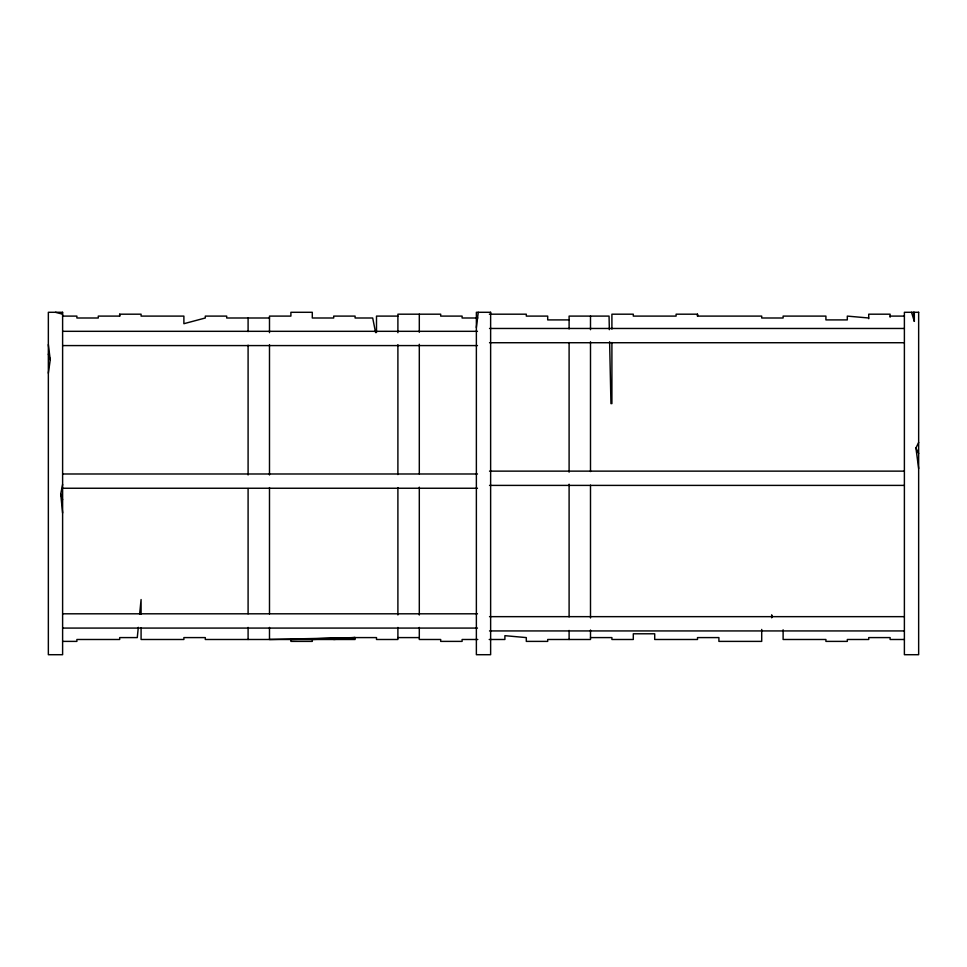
<?xml version="1.0" encoding="UTF-8"?>
<svg xmlns="http://www.w3.org/2000/svg" width="967" height="967" viewBox="0 0 967 967"><rect width="100%" height="100%" fill="white"/><g stroke="black" fill="none" stroke-linecap="round" stroke-linejoin="round"><path stroke-width="1.45" d="M62.613 316.1L76.889 316.1L76.889 317.998L98.283 317.998L98.283 316.1L119.69 316.1L119.69 314.19L141.085 314.19L141.085 316.1L183.887 316.1L183.887 323.703L205.294 317.998L205.294 316.1L226.689 316.1L226.689 317.998L269.491 317.998M868.717 317.998L847.31 316.1L847.31 319.908L825.915 319.908L825.915 316.1L783.113 316.1L783.113 317.998L761.706 317.998L761.706 316.1L697.509 316.1L697.509 314.19L676.102 314.19L676.102 316.1L633.3 316.1L633.3 314.19L611.906 314.19L611.906 329.094M138.305 627.341L137.278 637.591L119.69 637.591L119.69 639.489L76.889 639.489L76.889 641.387L62.613 641.387M139.623 614.178L141.085 599.54L141.085 614.335M476.368 327.511L478.266 312.293M48.35 373.165L50.248 359.845L48.35 344.627M62.613 512.981L60.716 493.968L62.613 484.455M918.65 468.524L915.93 447.987L918.65 442.475M333.7 639.489L355.094 637.591L376.501 637.591L376.501 639.489L397.896 639.489L397.896 627.45M489.399 314.19L526.302 314.19L526.302 316.1L547.697 316.1L547.697 319.908L569.104 319.908M397.896 316.1L376.501 316.1L376.501 332.539M890.111 316.1L904.387 316.1M477.795 317.998L462.105 317.998L462.105 316.1L440.698 316.1L440.698 314.19L397.896 314.19L397.896 332.696M489.532 328.466L903.976 328.466M63.024 331.318L477.468 331.318M489.532 342.729L903.976 342.729M63.024 345.582L477.468 345.582M489.532 471.134L903.976 471.134M63.024 473.987L477.468 473.987M489.532 485.398L903.976 485.398M63.024 488.25L477.468 488.25M63.024 613.803L477.468 613.803M489.532 616.656L903.976 616.656M63.024 628.079L477.468 628.079M489.532 630.931L903.976 630.931M397.896 637.591L419.303 637.591M590.499 637.591L611.906 637.591L611.906 639.489L633.3 639.489L633.3 633.784L654.707 633.784L654.707 639.489L697.509 639.489L697.509 637.591L718.904 637.591L718.904 641.387L761.706 641.387L761.706 629.432M477.795 639.489L462.105 639.489L462.105 641.387L440.698 641.387L440.698 639.489L419.303 639.489L419.303 627.438M489.205 639.489L504.895 639.489L504.895 635.682L526.302 637.591L526.302 641.387L547.697 641.387L547.697 639.489L590.499 639.489L590.499 630.037M904.387 639.489L890.111 639.489L890.111 637.591L868.717 637.591L868.717 639.489L847.31 639.489L847.31 641.387L825.915 641.387L825.915 639.489L783.113 639.489L783.113 629.807M55.482 312.293L62.613 314.19M915.93 447.987L918.65 453.523M48.35 354.14L50.248 359.845M60.716 493.968L62.613 499.673M911.518 312.293L914.335 321.382L914.335 312.293M375.619 332.636L372.694 317.998L355.094 317.998L355.094 316.1L333.7 316.1L333.7 317.998L312.293 317.998L312.293 312.293L290.898 312.293L290.898 316.1L269.491 316.1L269.491 332.648M772.004 617.381L771.678 614.867L771.678 617.816M913.489 312.293L914.335 321.382M609.343 329.674L609.053 316.1L569.104 316.1L569.104 328.949M609.609 341.75L610.951 403.602L611.906 403.602L611.906 342.511M890.111 317.2L890.111 314.19L868.717 314.19L868.717 318.711M697.509 314.19L697.509 316.1M590.499 316.1L590.499 329.687M590.499 341.762L590.499 471.558M590.499 485.144L590.499 617.961M569.104 342.511L569.104 472.162M569.104 484.213L569.104 616.873M569.104 630.448L569.104 639.489M419.303 314.19L419.303 332.273M419.303 344.276L419.303 473.83M419.303 487.175L419.303 615.024M397.896 344.675L397.896 474.579M397.896 487.573L397.896 614.952M269.491 344.675L269.491 474.966M269.491 487.573L269.491 613.912M269.491 627.414L269.491 639.489L355.094 637.591L355.094 639.489L205.294 639.489L205.294 637.591L183.887 637.591L183.887 639.489L141.085 639.489L141.085 627.656M248.096 317.998L248.096 331.584M248.096 345.171L248.096 474.966M248.096 488.553L248.096 613.827M248.096 627.414L248.096 639.489M119.69 314.19L119.69 316.1M355.094 637.591L312.293 639.489L312.293 641.387L290.898 641.387L290.898 639.489L355.094 637.591M62.613 312.293L48.35 312.293L48.35 654.707L62.613 654.707L62.613 312.293M490.632 312.293L476.368 312.293L476.368 654.707L490.632 654.707L490.632 312.293M918.65 312.293L904.387 312.293L904.387 654.707L918.65 654.707L918.65 312.293"/></g></svg>
